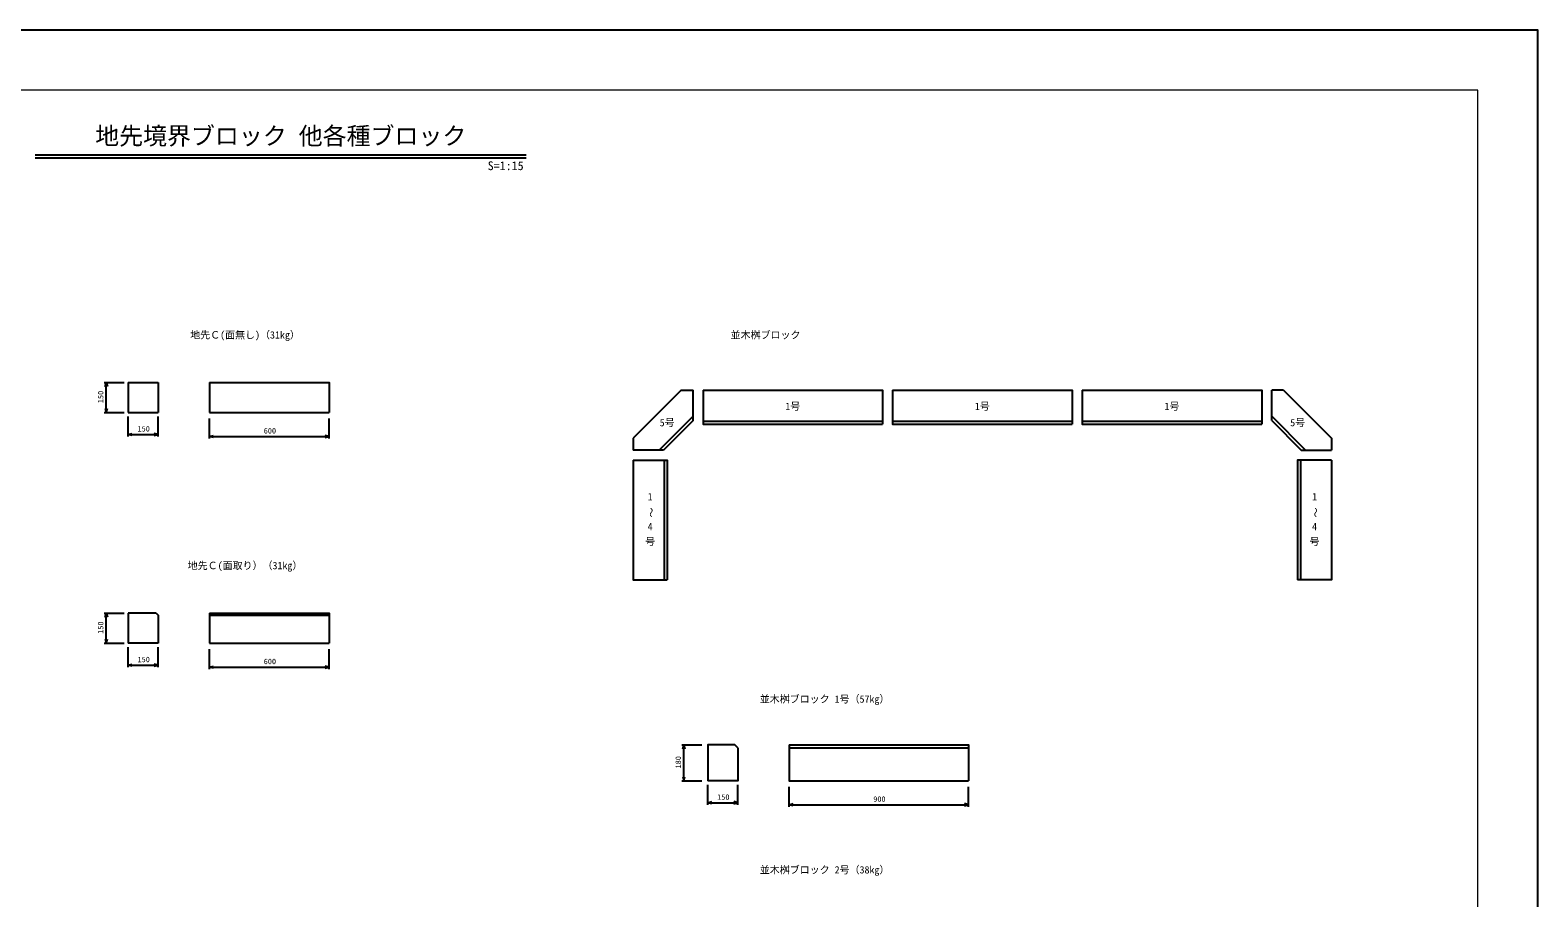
# Model space of a CAD drawing. Units: millimetres, scale not verified. Extents: x -6300 to 6300, y -4455 to 4455.
# Drawn here: x -1256 to 6300, y 108 to 4455 of the extents above; entities that cross this region are included whole.
import ezdxf
from ezdxf.enums import TextEntityAlignment as Align

# ---------------------------------------------------------------- set-up
doc = ezdxf.new("R2010")
doc.units = ezdxf.units.MM
doc.header["$LTSCALE"] = 15
for name, color, linetype, lineweight in [('0-0_DIM', 7, 'Continuous', 25), ('0-1_Defpoints', 5, 'Continuous', 25), ('0-2_OUTLINE', 3, 'Continuous', 25), ('0-3_TXT', 7, 'Continuous', 25), ('0-4_WAKU', 3, 'Continuous', 13)]:
    doc.layers.add(name, color=color, linetype=linetype, lineweight=lineweight)
doc.styles.add('ＭＳ ゴシック', font='')
doc.styles.get('ＭＳ ゴシック').set_extended_font_data('MS Gothic')

msp = doc.modelspace()

# ---------------------------------------------------------------- linework, layer by layer
at = {"layer": '0-0_DIM'}
for p, q in [((-884.52, 2689.48), (-784.52, 2689.48)), ((-874.52, 2539.48), (-874.52, 2689.48)), ((-884.52, 2539.48), (-784.52, 2539.48)), ((-764.52, 2419.48), (-764.52, 2519.48)), ((-614.52, 2419.48), (-614.52, 2519.48)), ((-357.12, 2409.48), (-357.12, 2509.48)), ((242.88, 2409.48), (242.88, 2509.48)), ((-764.52, 2429.48), (-614.52, 2429.48)), ((-357.12, 2419.48), (242.88, 2419.48)), ((-884.52, 1533.82), (-784.52, 1533.82)), ((-874.52, 1383.82), (-874.52, 1533.82)), ((-884.52, 1383.82), (-784.52, 1383.82)), ((-764.52, 1263.82), (-764.52, 1363.82)), ((-614.52, 1263.82), (-614.52, 1363.82)), ((-357.12, 1253.82), (-357.12, 1353.82)), ((242.88, 1253.82), (242.88, 1353.82)), ((-764.52, 1273.82), (-614.52, 1273.82)), ((-357.12, 1263.82), (242.88, 1263.82)), ((2010.02, 874.14), (2110.02, 874.14)), ((2020.02, 694.14), (2020.02, 874.14)), ((2010.02, 694.14), (2110.02, 694.14)), ((2140.02, 574.14), (2140.02, 674.14)), ((2290.02, 574.14), (2290.02, 674.14)), ((2547.42, 564.14), (2547.42, 664.14)), ((3447.42, 564.14), (3447.42, 664.14)), ((2140.02, 584.14), (2290.02, 584.14)), ((2547.42, 574.14), (3447.42, 574.14))]:
    msp.add_line(p, q, dxfattribs=at)
for points in [[(-879.88, 2669.48), (-874.52, 2689.48), (-869.16, 2669.48)], [(-879.88, 2559.48), (-874.52, 2539.48), (-869.16, 2559.48)], [(-744.52, 2424.12), (-764.52, 2429.48), (-744.52, 2434.83)], [(-634.52, 2424.12), (-614.52, 2429.48), (-634.52, 2434.83)], [(-337.12, 2414.12), (-357.12, 2419.48), (-337.12, 2424.83)], [(222.88, 2414.12), (242.88, 2419.48), (222.88, 2424.83)], [(-879.88, 1513.82), (-874.52, 1533.82), (-869.16, 1513.82)], [(-879.88, 1403.82), (-874.52, 1383.82), (-869.16, 1403.82)], [(-744.52, 1268.46), (-764.52, 1273.82), (-744.52, 1279.18)], [(-634.52, 1268.46), (-614.52, 1273.82), (-634.52, 1279.18)], [(-337.12, 1258.46), (-357.12, 1263.82), (-337.12, 1269.18)], [(222.88, 1258.46), (242.88, 1263.82), (222.88, 1269.18)], [(2014.66, 854.14), (2020.02, 874.14), (2025.37, 854.14)], [(2014.66, 714.14), (2020.02, 694.14), (2025.37, 714.14)], [(2160.02, 578.78), (2140.02, 584.14), (2160.02, 589.5)], [(2270.02, 578.78), (2290.02, 584.14), (2270.02, 589.5)], [(2567.42, 568.78), (2547.42, 574.14), (2567.42, 579.5)], [(3427.42, 568.78), (3447.42, 574.14), (3427.42, 579.5)]]:
    msp.add_lwpolyline(points, dxfattribs=at)
at = {"layer": '0-1_Defpoints'}
msp.add_lwpolyline([(-6300, -4455), (6300, -4455), (6300, 4455), (-6300, 4455)], close=True, dxfattribs=at)
at = {"layer": '0-2_OUTLINE'}
for p, q in [((-764.52, 2689.48), (-614.52, 2689.48)), ((-764.52, 2689.48), (-764.52, 2539.48)), ((-614.52, 2689.48), (-614.52, 2539.48)), ((-357.12, 2689.48), (-357.12, 2539.48)), ((2006.1, 2651.39), (1765.69, 2410.97)), ((2006.1, 2651.39), (2066.1, 2651.39)), ((2066.1, 2499.25), (2066.1, 2651.39)), ((5026.1, 2651.39), (4966.1, 2651.39)), ((4966.1, 2499.25), (4966.1, 2651.39)), ((5026.1, 2651.39), (5266.52, 2410.97)), ((-764.52, 2539.48), (-614.52, 2539.48)), ((-357.12, 2539.48), (242.88, 2539.48)), ((2066.1, 2520.47), (1896.6, 2350.97)), ((2066.1, 2499.25), (1917.82, 2350.97)), ((2116.1, 2495.39), (3016.1, 2495.39)), ((3066.1, 2495.39), (3966.1, 2495.39)), ((4016.1, 2495.39), (4916.1, 2495.39)), ((4966.1, 2520.47), (5135.6, 2350.97)), ((4966.1, 2499.25), (5114.39, 2350.97)), ((1765.69, 2410.97), (1765.69, 2350.97)), ((1917.82, 2350.97), (1765.69, 2350.97)), ((5114.39, 2350.97), (5266.52, 2350.97)), ((5266.52, 2410.97), (5266.52, 2350.97)), ((1921.69, 2300.97), (1921.69, 1700.97)), ((5110.52, 2300.97), (5110.52, 1700.97)), ((-764.52, 1533.82), (-764.52, 1383.82)), ((-624.52, 1533.82), (-764.52, 1533.82)), ((-624.52, 1533.82), (-614.52, 1523.82)), ((-614.52, 1523.82), (-614.52, 1383.82)), ((-357.12, 1533.82), (-357.12, 1383.82)), ((-357.12, 1523.82), (242.88, 1523.82)), ((-614.52, 1383.82), (-764.52, 1383.82)), ((-357.12, 1383.82), (242.88, 1383.82)), ((2290.02, 859.14), (2275.02, 874.14)), ((2547.42, 859.14), (3447.42, 859.14))]:
    msp.add_line(p, q, dxfattribs=at)
for points in [[(-357.12, 2689.48), (242.88, 2689.48), (242.88, 2539.48)], [(2116.1, 2651.39), (2116.1, 2480.39), (3016.1, 2480.39)], [(2116.1, 2651.39), (3016.1, 2651.39), (3016.1, 2480.39)], [(3066.1, 2651.39), (3066.1, 2480.39), (3966.1, 2480.39)], [(3066.1, 2651.39), (3966.1, 2651.39), (3966.1, 2480.39)], [(4016.1, 2651.39), (4016.1, 2480.39), (4916.1, 2480.39)], [(4016.1, 2651.39), (4916.1, 2651.39), (4916.1, 2480.39)], [(1765.69, 2300.97), (1936.69, 2300.97), (1936.69, 1700.97)], [(1765.69, 2300.97), (1765.69, 1700.97), (1936.69, 1700.97)], [(5266.52, 2300.97), (5095.52, 2300.97), (5095.52, 1700.97)], [(5266.52, 2300.97), (5266.52, 1700.97), (5095.52, 1700.97)], [(-357.12, 1533.82), (242.88, 1533.82), (242.88, 1383.82)], [(2275.02, 874.14), (2140.02, 874.14), (2140.02, 694.14)], [(2290.02, 859.14), (2290.02, 694.14), (2140.02, 694.14)], [(2547.42, 874.14), (2547.42, 694.14), (3447.42, 694.14)], [(2547.42, 874.14), (3447.42, 874.14), (3447.42, 694.14)]]:
    msp.add_lwpolyline(points, dxfattribs=at)
at = {"layer": '0-3_TXT'}
for p, q in [((-1230.56, 3830), (1230.56, 3830)), ((-1230.56, 3815.6), (1230.56, 3815.6))]:
    msp.add_line(p, q, dxfattribs=at)
at = {"layer": '0-4_WAKU'}
msp.add_lwpolyline([(-6000, -4155), (6000, -4155), (6000, 4155), (-6000, 4155)], close=True, dxfattribs=at)

# ---------------------------------------------------------------- texts
at = {"layer": '0-0_DIM', "style": 'ＭＳ ゴシック'}
for s, p in [('150', (-880.77, 2586.35)), ('150', (-880.77, 1430.69)), ('180', (2013.77, 756.01))]:
    msp.add_text(s, height=27.49, rotation=90, dxfattribs=at).set_placement(p, align=Align.BOTTOM_LEFT)
for s, p in [('150', (-717.65, 2435.73)), ('600', (-85.25, 2425.73)), ('150', (-717.65, 1280.07)), ('600', (-85.25, 1270.07)), ('150', (2186.89, 590.39)), ('900', (2969.29, 580.39))]:
    msp.add_text(s, height=27.49, dxfattribs=at).set_placement(p, align=Align.BOTTOM_LEFT)
at = {"layer": '0-3_TXT', "style": 'ＭＳ ゴシック'}
for s, height, p in [('地先境界ブロック 他各種ブロック', 87.98, (-930, 3855)), ('S', 43.99, (1037.2, 3740.48)), ('=', 43.99, (1067.2, 3740.48)), ('1', 43.99, (1097.2, 3740.48)), (':', 43.99, (1127.2, 3740.48)), ('1', 43.99, (1157.2, 3740.48)), ('5', 43.99, (1187.2, 3740.48)), ('地先Ｃ(面無し)（31kg）', 36.66, (-453.83, 2898.7)), ('並木桝ブロック', 36.66, (2254.53, 2898.7)), ('1号', 36.66, (2528.6, 2540.89)), ('1号', 36.66, (3478.6, 2540.89)), ('1号', 36.66, (4428.6, 2540.89)), ('5号', 36.66, (1899.02, 2459.31)), ('5号', 36.66, (5058.95, 2459.31)), ('1', 36.66, (1838.69, 2088.47)), ('1', 36.66, (5168.52, 2088.47)), ('4', 36.66, (1838.69, 1938.47)), ('4', 36.66, (5168.52, 1938.47)), ('号', 36.66, (1826.19, 1863.47)), ('号', 36.66, (5156.02, 1863.47)), ('地先Ｃ(面取り）（31kg）', 36.66, (-466.33, 1743.04)), ('並木桝ブロック 1号（57kg）', 36.66, (2400.71, 1074.36)), ('並木桝ブロック 2号（38kg）', 36.66, (2400.71, 218.7))]:
    msp.add_text(s, height=height, dxfattribs=at).set_placement(p, align=Align.BOTTOM_LEFT)
for p in [(1826.19, 2063.47), (5156.02, 2063.47)]:
    msp.add_text('～', height=36.66, rotation=270, dxfattribs=at).set_placement(p, align=Align.BOTTOM_LEFT)

doc.saveas('drawing.dxf')
